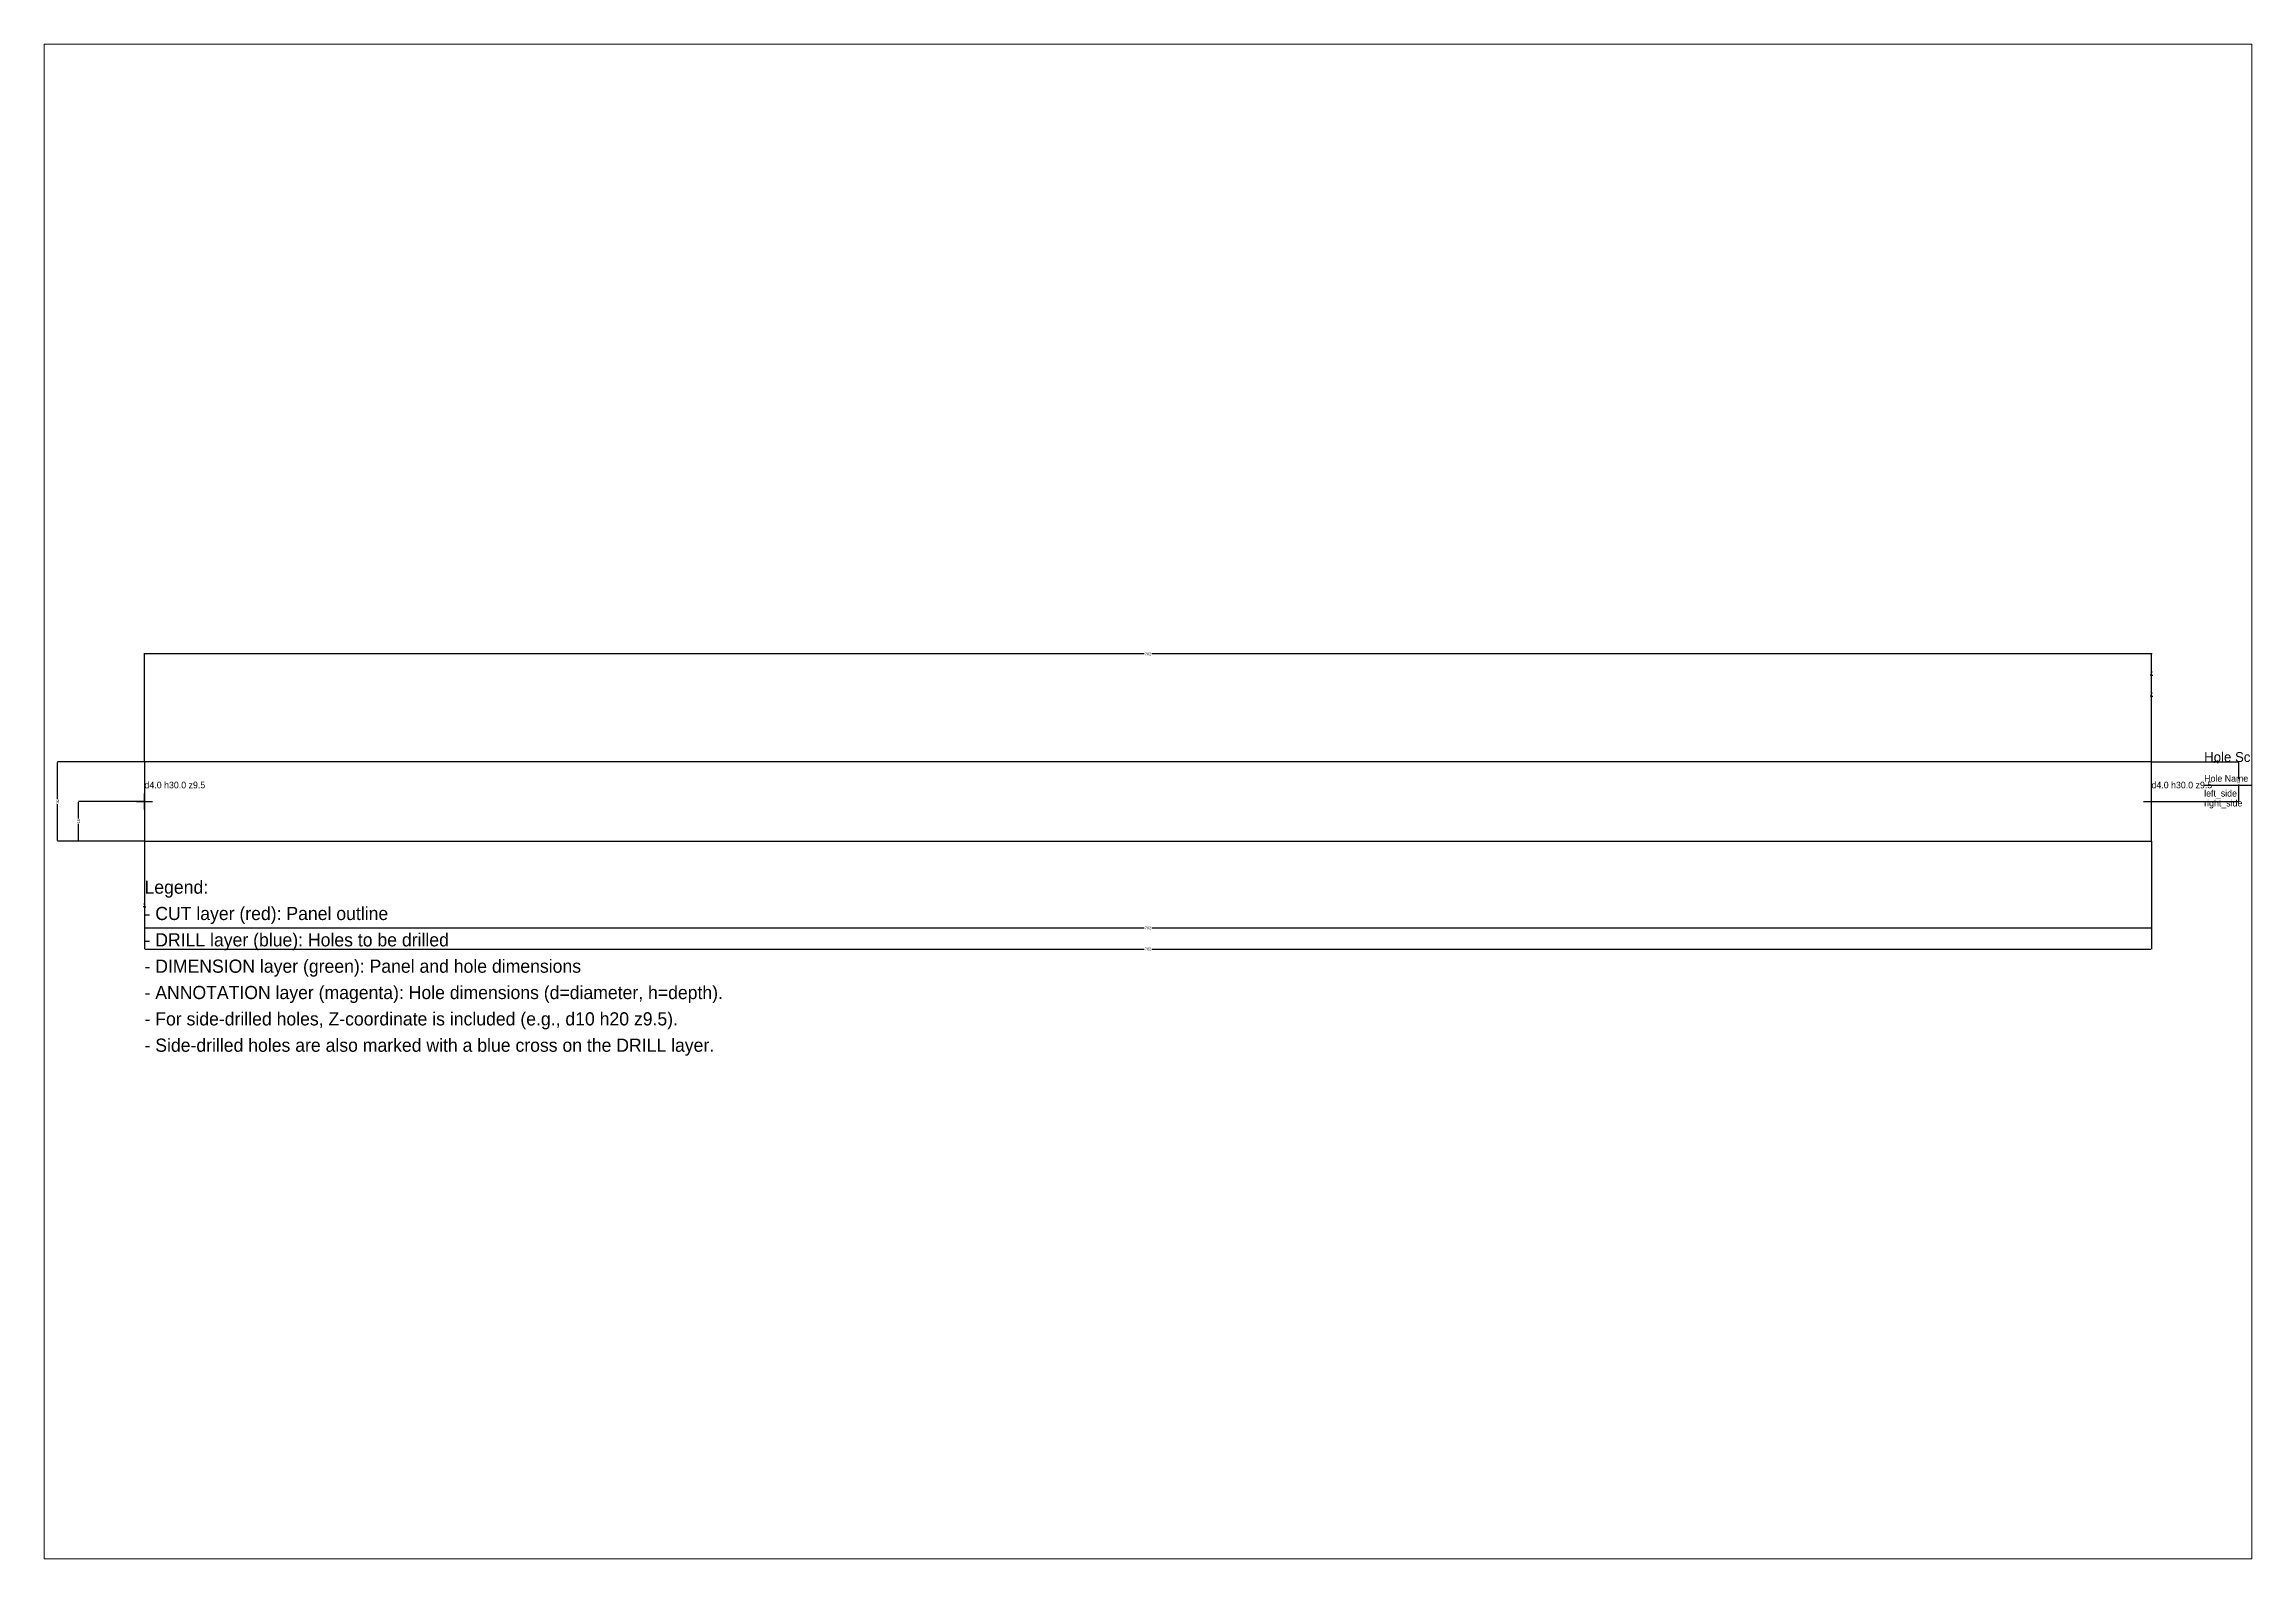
# Paper-space layout 'A4 landscape' of a CAD drawing. Header units: millimetres. Extents: x 10 to 287, y 10 to 200.
# The model-space entities are those that its viewports show. They can reach past a viewport. Long polylines and large blocks are cut down to what shows.
import ezdxf

# ---------------------------------------------------------------- set-up
doc = ezdxf.new("R2010")
doc.units = ezdxf.units.MM
for name, color, linetype in [('ANNOTATION', 6, 'CONTINUOUS'), ('CUT', 1, 'CONTINUOUS'), ('DIMENSION', 3, 'CONTINUOUS'), ('DRILL', 5, 'CONTINUOUS')]:
    doc.layers.add(name, color=color, linetype=linetype)
doc.dimstyles.get("Standard").update_dxf_attribs({"dimtxt": 2.5, "dimasz": 2.5, "dimexe": 1.25, "dimexo": 0.625, "dimtad": 1, "dimcen": 2.5, "dimazin": 3, "dimtfac": 1, "dimtmove": 0, "dimatfit": 3})

# ---------------------------------------------------------------- blocks, each defined once
blk = doc.blocks.new('_CLOSEDFILLED')
at = {"color": 0, "linetype": 'BYBLOCK'}
blk.add_solid([(-1, 0.2), (0, 0), (-1, -0.2)], dxfattribs=at)
blk = doc.blocks.new('*D1')
for p, q in [((0, 0), (0, -25)), ((0, 0), (0, -25)), ((-0.25, -25), (-0.5, -25)), ((0, -25), (0, -25)), ((0.25, -25), (0.5, -25))]:
    blk.add_line(p, q)
at = {"layer": 'Defpoints'}
for p in [(0, 0), (0, 0), (0, -25)]:
    blk.add_point(p, dxfattribs=at)
at = {"layer": 'DIMENSION', "xscale": 0.25, "yscale": 0.25}
blk.add_blockref('_CLOSEDFILLED', (0, -25), dxfattribs=at)
at = {"layer": 'DIMENSION', "xscale": 0.25, "yscale": 0.25, "rotation": 180}
blk.add_blockref('_CLOSEDFILLED', (0, -25), dxfattribs=at)
at = {"layer": 'DIMENSION', "insert": (0, -23.875), "char_height": 1, "attachment_point": 5}
blk.add_mtext('0', dxfattribs=at)
blk = doc.blocks.new('*D2')
for p, q in [((0, 0), (0, -33)), ((762, 0), (762, -33)), ((0.25, -33), (379.5, -33)), ((382.5, -33), (761.75, -33))]:
    blk.add_line(p, q)
at = {"layer": 'Defpoints'}
for p in [(0, 0), (762, 0), (0, -33)]:
    blk.add_point(p, dxfattribs=at)
at = {"layer": 'DIMENSION', "xscale": 0.25, "yscale": 0.25, "rotation": 180}
blk.add_blockref('_CLOSEDFILLED', (0, -33), dxfattribs=at)
at = {"layer": 'DIMENSION', "xscale": 0.25, "yscale": 0.25}
blk.add_blockref('_CLOSEDFILLED', (762, -33), dxfattribs=at)
at = {"layer": 'DIMENSION', "insert": (381, -33), "char_height": 1, "attachment_point": 5}
blk.add_mtext('762', dxfattribs=at)
blk = doc.blocks.new('*D3')
for p, q in [((0, 0), (0, -41)), ((762, 0), (762, -41)), ((0.25, -41), (379.5, -41)), ((382.5, -41), (761.75, -41))]:
    blk.add_line(p, q)
at = {"layer": 'Defpoints'}
for p in [(0, 0), (762, 0), (0, -41)]:
    blk.add_point(p, dxfattribs=at)
at = {"layer": 'DIMENSION', "xscale": 0.25, "yscale": 0.25, "rotation": 180}
blk.add_blockref('_CLOSEDFILLED', (0, -41), dxfattribs=at)
at = {"layer": 'DIMENSION', "xscale": 0.25, "yscale": 0.25}
blk.add_blockref('_CLOSEDFILLED', (762, -41), dxfattribs=at)
at = {"layer": 'DIMENSION', "insert": (381, -41), "char_height": 1, "attachment_point": 5}
blk.add_mtext('762', dxfattribs=at)
blk = doc.blocks.new('*D4')
for p, q in [((761.75, 55), (761.5, 55)), ((762, 30), (762, 55)), ((762, 30), (762, 55)), ((762, 55), (762, 55)), ((762.25, 55), (762.5, 55))]:
    blk.add_line(p, q)
at = {"layer": 'Defpoints'}
for p in [(762, 55), (762, 30), (762, 30)]:
    blk.add_point(p, dxfattribs=at)
at = {"layer": 'DIMENSION', "xscale": 0.25, "yscale": 0.25}
blk.add_blockref('_CLOSEDFILLED', (762, 55), dxfattribs=at)
at = {"layer": 'DIMENSION', "xscale": 0.25, "yscale": 0.25, "rotation": 180}
blk.add_blockref('_CLOSEDFILLED', (762, 55), dxfattribs=at)
at = {"layer": 'DIMENSION', "insert": (762, 56.125), "char_height": 1, "attachment_point": 5}
blk.add_mtext('0', dxfattribs=at)
blk = doc.blocks.new('*D5')
for p, q in [((761.75, 63), (761.5, 63)), ((762, 30), (762, 63)), ((762, 30), (762, 63)), ((762, 63), (762, 63)), ((762.25, 63), (762.5, 63))]:
    blk.add_line(p, q)
at = {"layer": 'Defpoints'}
for p in [(762, 63), (762, 30), (762, 30)]:
    blk.add_point(p, dxfattribs=at)
at = {"layer": 'DIMENSION', "xscale": 0.25, "yscale": 0.25}
blk.add_blockref('_CLOSEDFILLED', (762, 63), dxfattribs=at)
at = {"layer": 'DIMENSION', "xscale": 0.25, "yscale": 0.25, "rotation": 180}
blk.add_blockref('_CLOSEDFILLED', (762, 63), dxfattribs=at)
at = {"layer": 'DIMENSION', "insert": (762, 64.125), "char_height": 1, "attachment_point": 5}
blk.add_mtext('0', dxfattribs=at)
blk = doc.blocks.new('*D6')
for p, q in [((379.5, 71), (-0.25, 71)), ((0, 30), (0, 71)), ((762.25, 71), (382.5, 71)), ((762, 30), (762, 71))]:
    blk.add_line(p, q)
at = {"layer": 'Defpoints'}
for p in [(762, 71), (0, 30), (762, 30)]:
    blk.add_point(p, dxfattribs=at)
at = {"layer": 'DIMENSION', "xscale": 0.25, "yscale": 0.25}
blk.add_blockref('_CLOSEDFILLED', (0, 71), dxfattribs=at)
at = {"layer": 'DIMENSION', "xscale": 0.25, "yscale": 0.25, "rotation": 180}
blk.add_blockref('_CLOSEDFILLED', (762, 71), dxfattribs=at)
at = {"layer": 'DIMENSION', "insert": (381, 71), "char_height": 1, "attachment_point": 5}
blk.add_mtext('762', dxfattribs=at)
blk = doc.blocks.new('*D7')
for p, q in [((0, 15), (-25, 15)), ((-25, 8.5), (-25, 14.75)), ((-25, 0.25), (-25, 6.5)), ((0, 0), (-25, 0))]:
    blk.add_line(p, q)
at = {"layer": 'Defpoints'}
for p in [(0, 15), (-25, 0), (0, 0)]:
    blk.add_point(p, dxfattribs=at)
at = {"layer": 'DIMENSION', "xscale": 0.25, "yscale": 0.25}
for p, rotation in [((-25, 15), 90), ((-25, 0), 270)]:
    blk.add_blockref('_CLOSEDFILLED', p, dxfattribs=dict(at, rotation=rotation))
at = {"layer": 'DIMENSION', "insert": (-25, 7.5), "char_height": 1, "attachment_point": 5, "rotation": 90}
blk.add_mtext('15', dxfattribs=at)
blk = doc.blocks.new('*D8')
for p, q in [((0, 30), (-33, 30)), ((-33, 16), (-33, 29.75)), ((-33, 0.25), (-33, 14)), ((0, 0), (-33, 0))]:
    blk.add_line(p, q)
at = {"layer": 'Defpoints'}
for p in [(0, 30), (-33, 0), (0, 0)]:
    blk.add_point(p, dxfattribs=at)
at = {"layer": 'DIMENSION', "xscale": 0.25, "yscale": 0.25}
for p, rotation in [((-33, 30), 90), ((-33, 0), 270)]:
    blk.add_blockref('_CLOSEDFILLED', p, dxfattribs=dict(at, rotation=rotation))
at = {"layer": 'DIMENSION', "insert": (-33, 15), "char_height": 1, "attachment_point": 5, "rotation": 90}
blk.add_mtext('30', dxfattribs=at)
blk = doc.blocks.new('*D9')
for p, q in [((762, 30), (787, 30)), ((762, 30), (787, 30)), ((787, 30.25), (787, 30.5)), ((787, 30), (787, 30)), ((787, 29.75), (787, 29.5))]:
    blk.add_line(p, q)
at = {"layer": 'Defpoints'}
for p in [(762, 30), (762, 30), (787, 30)]:
    blk.add_point(p, dxfattribs=at)
at = {"layer": 'DIMENSION', "xscale": 0.25, "yscale": 0.25}
for rotation in [270, 90]:
    blk.add_blockref('_CLOSEDFILLED', (787, 30), dxfattribs=dict(at, rotation=rotation))
at = {"layer": 'DIMENSION', "insert": (785.875, 30), "char_height": 1, "attachment_point": 5, "rotation": 90}
blk.add_mtext('0', dxfattribs=at)
blk = doc.blocks.new('*D10')
for p, q in [((762, 30), (795, 30)), ((795, 30.25), (795, 23.5)), ((795, 21.5), (795, 14.75)), ((762, 15), (795, 15))]:
    blk.add_line(p, q)
at = {"layer": 'Defpoints'}
for p in [(762, 30), (795, 30), (762, 15)]:
    blk.add_point(p, dxfattribs=at)
at = {"layer": 'DIMENSION', "xscale": 0.25, "yscale": 0.25}
for p, rotation in [((795, 30), 270), ((795, 15), 90)]:
    blk.add_blockref('_CLOSEDFILLED', p, dxfattribs=dict(at, rotation=rotation))
at = {"layer": 'DIMENSION', "insert": (795, 22.5), "char_height": 1, "attachment_point": 5, "rotation": 90}
blk.add_mtext('15', dxfattribs=at)

msp = doc.modelspace()

# ---------------------------------------------------------------- linework, layer by layer
at = {"layer": 'ANNOTATION'}
msp.add_line((782, 21.25), (922, 21.25), dxfattribs=at)
at = {"layer": 'CUT'}
msp.add_lwpolyline([(0, 0), (762, 0), (762, 30), (0, 30)], close=True, dxfattribs=at)
at = {"layer": 'DRILL', "color": 5}
for p, q in [((0, 12), (0, 18)), ((762, 12), (762, 18)), ((-3, 15), (3, 15)), ((759, 15), (765, 15))]:
    msp.add_line(p, q, dxfattribs=at)

# ---------------------------------------------------------------- texts
at = {"layer": 'ANNOTATION'}
for s, height, p in [('Hole Schedule', 3.75, (782, 30)), ('d4.0 h30.0 z9.5', 2.5, (0, 20)), ('d4.0 h30.0 z9.5', 2.5, (762, 20)), ('left_side', 2.5, (782, 16.875)), ('Hole Name', 2.5, (782, 22.5)), ('right_side', 2.5, (782, 13.125)), ('Legend:', 5, (0, -20)), ('- CUT layer (red): Panel outline', 5, (0, -30)), ('- DRILL layer (blue): Holes to be drilled', 5, (0, -40)), ('- DIMENSION layer (green): Panel and hole dimensions', 5, (0, -50)), ('- ANNOTATION layer (magenta): Hole dimensions (d=diameter, h=depth).', 5, (0, -60)), ('- For side-drilled holes, Z-coordinate is included (e.g., d10 h20 z9.5).', 5, (0, -70)), ('- Side-drilled holes are also marked with a blue cross on the DRILL layer.', 5, (0, -80))]:
    msp.add_text(s, height=height, dxfattribs=at).set_placement(p)

# ---------------------------------------------------------------- dimensions: what is measured, and where the dimension line sits
at = {"layer": 'DIMENSION'}
for base, p1, p2, picture, middle in [((762, 71), (762, 30), (0, 30), '*D6', (381, 71)), ((762, 63), (762, 30), (762, 30), '*D5', (762, 64.125)), ((762, 55), (762, 30), (762, 30), '*D4', (762, 56.125)), ((0, -25), (0, 0), (0, 0), '*D1', (0, -23.875)), ((0, -33), (0, 0), (762, 0), '*D2', (381, -33)), ((0, -41), (0, 0), (762, 0), '*D3', (381, -41))]:
    dim = msp.add_linear_dim(base=base, p1=p1, p2=p2, dimstyle='Standard', dxfattribs=at)
    dim.commit()
    dim.dimension.update_dxf_attribs({"geometry": picture, "text_midpoint": middle})
for base, p1, p2, picture, middle in [((-33, 0), (0, 0), (0, 30), '*D8', (-33, 15)), ((787, 30), (762, 30), (762, 30), '*D9', (785.875, 30)), ((795, 30), (762, 30), (762, 15), '*D10', (795, 22.5)), ((-25, 0), (0, 0), (0, 15), '*D7', (-25, 7.5))]:
    dim = msp.add_linear_dim(base=base, p1=p1, p2=p2, angle=90, dimstyle='Standard', dxfattribs=at)
    dim.commit()
    dim.dimension.update_dxf_attribs({"geometry": picture, "text_midpoint": middle})

psp = doc.layouts.new('A4 landscape')

# ---------------------------------------------------------------- viewports
at = {"layer": 'VIEWPORTS'}
psp.add_viewport(center=(148.5, 105), size=(277, 190), view_center_point=(381, 15), view_height=574.93863, dxfattribs=at)

doc.saveas('drawing.dxf')
